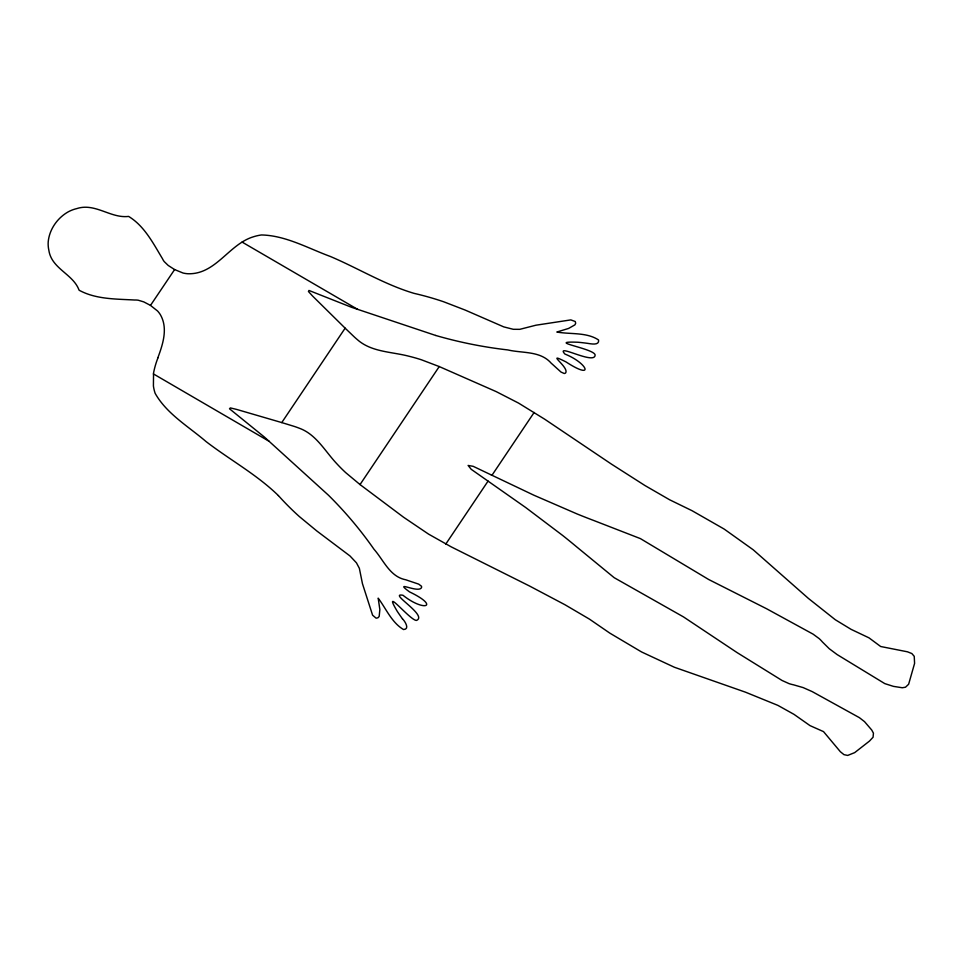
<?xml version="1.0" encoding="UTF-8"?>
<svg xmlns="http://www.w3.org/2000/svg" width="963" height="963" viewBox="0 0 963 963"><rect width="100%" height="100%" fill="white"/><g stroke="black" fill="none" stroke-linecap="round" stroke-linejoin="round"><path stroke-width="1.44" d="M157.812 357.887C162.819 344.453 168.152 328.407 160.496 314.925A25.893 23.882 5.8 0 0 157.535 310.977L150.493 305.415L174.604 269.568L183.018 273.011A25.893 23.882 5.8 0 0 188.122 273.757C216.013 274.515 228.857 244.072 253.606 236.729A44.996 41.505 5.8 0 1 261.454 234.96C285.638 235.466 307.967 248.249 330.345 256.471C358.429 268.364 384.791 284.687 414.126 293.378A274.575 253.305 5.8 0 1 443.63 301.756L465.177 310.074L503.769 326.89L513.267 329.298L519.779 329.334L535.958 325.205L570.842 319.897L575.272 321.534L575.669 323.183A7.235 6.681 5.8 0 1 574.839 324.904L568.579 328.443L556.819 332.042C570.361 334.462 586.708 332.03 598.589 339.999C599.528 345.837 590.74 343.767 587.394 343.322A197.427 182.139 5.8 0 0 581.869 342.635A224.728 207.31 5.8 0 0 577.993 342.238C543.939 341.046 594.195 348.45 595.11 354.95C595.158 365.543 554.471 342.539 564.944 354.071C587.647 363.075 595.11 380.867 566.027 361.932C543.806 350.713 569.747 367.228 565.57 372.97A2.287 2.107 5.8 0 1 564.198 373.475L561.02 372.067L555.194 366.795A249.393 230.073 5.8 0 0 551.245 363.244C540.339 350.676 522.584 353.385 507.814 349.93A406.627 375.125 5.8 0 1 435.733 335.473M402.462 618.8A197.427 182.139 5.8 0 1 399.38 614.466A224.728 207.31 5.8 0 1 397.298 611.409C381.228 584.36 410.491 621.015 416.546 620.401C428.282 615.477 387.403 592.233 403.003 595.29C424.202 612.179 440.392 606.618 409.54 591.896C392.362 579.269 418.7 593.882 421.517 587.538A2.287 2.107 5.8 0 0 421.409 586.178L418.664 584.12L411.02 581.556A249.393 230.073 5.8 0 1 405.868 579.798C389.81 576.765 383.768 560.322 374.005 549.271A406.627 375.125 5.8 0 0 328.479 495.235L264.488 437.13L229.519 408.794L230.326 407.903L235.983 409.263A55.986 51.653 5.8 0 1 237.849 409.769L281.762 422.576L345.139 328.166L313.553 297.001A55.986 51.653 5.8 0 1 312.241 295.665L308.461 291.512L308.967 290.453L351.627 307.329L435.733 335.473M360.03 484.57L439.248 366.566L496.198 391.616L518.527 403.076L544.661 419.182L611.445 464.118L645.017 485.569L669.598 499.761L692.072 510.715L722.623 528.181A52.291 48.246 5.8 0 1 724.405 529.241L753.21 549.789L808.451 598.456L835.318 619.751L851.087 629.345L868.987 637.843L880.676 646.51L907.471 651.807L911.853 653.552L914.236 656.321L914.585 663.399L908.627 684.26L905.485 687.221L902.259 687.751L893.435 686.366L884.804 683.622L837.124 654.575L829.275 648.737L822.342 641.876A37.954 35.017 5.8 0 0 819.224 638.65L813.133 634.172L766.548 608.724L708.648 579.485L640.419 538.618L593.93 520.562A687.919 634.629 5.8 0 1 577.09 513.953L533.887 495.211L473.194 466.333L468.114 465.442L471.208 469.306L525.642 507.489L562.645 535.452A687.919 634.629 5.8 0 1 576.404 546.659L614.189 577.692L683.513 616.922L737.092 652.601L782.04 680.468L789.034 683.622A37.954 35.017 5.8 0 0 793.512 684.813L803.178 687.606L812.242 691.627L859.357 717.64L864.533 721.648L871.72 730.014L873.441 733.156L873.068 737.237L869.481 741.077L854.687 752.621L847.705 755.425L843.985 754.655L840.374 751.742L823.534 731.627L810.039 725.633L794.006 714.365L777.851 705.361L745.518 692.192L674.353 667.239L641.912 652.12A52.291 48.246 5.8 0 1 640.106 651.096L609.868 633.16L589.464 619.137L565.004 604.764L529.59 586.046L451.153 546.828L428.547 534.104L403.569 517.227L360.03 484.57L345.669 472.604A165.082 152.286 5.8 0 1 336.677 463.588C324.94 451.141 316.093 434.132 298.999 428.114A69.155 63.799 5.8 0 0 293.619 426.212L281.762 422.576M445.809 544.047L488.072 481.079M534.14 412.453L491.949 475.313L491.395 475.048M439.248 366.566L421.409 359.777A165.082 152.286 5.8 0 0 408.769 356.19C391.435 351.664 371.285 352.157 357.165 339.47A70.564 65.099 5.8 0 1 353.842 336.508L345.139 328.166M150.469 305.391L143.764 301.888L138.275 300.227A16.804 15.504 5.8 0 0 134.651 300.023C116.679 298.975 97.131 299.409 80.615 291.007A7.788 7.186 5.8 0 1 79.038 290.092C73.164 273.961 51.52 268.809 48.848 250.248A34.006 31.37 5.8 0 1 48.234 241.581C49.486 229.23 57.455 217.927 68.18 211.872A34.006 31.37 5.8 0 1 76.811 208.586C95.168 202.567 110.745 218.613 128.5 216.422A7.788 7.186 5.8 0 1 130.065 217.337C144.98 227.051 153.538 243.916 162.434 258.638A16.804 15.504 5.8 0 0 164.216 261.587L168.212 265.451L174.604 269.568M242.086 242.074L357.73 309.412M269.171 441.331L153.538 373.981L153.418 385.97A44.996 41.505 5.8 0 0 155.139 393.313C166.647 413.825 188.531 426.513 206.082 441.584C229.916 459.893 256.796 474.53 278.379 495.572M402.462 618.8C404.942 621.207 410.094 629.308 403.533 629.549C391.748 622.64 386.103 608.676 378.182 598.143L379.855 609.555L379.193 616.344A7.235 6.681 5.8 0 1 377.881 617.801L376.136 618.186L372.597 615.201L362.449 583.662L359.355 568.302L356.466 562.861L349.99 555.964L316.863 531.01L299.397 516.601A274.575 253.305 5.8 0 1 278.391 495.572M153.37 373.957A100.658 92.869 5.8 0 1 157.92 357.923"/></g></svg>
